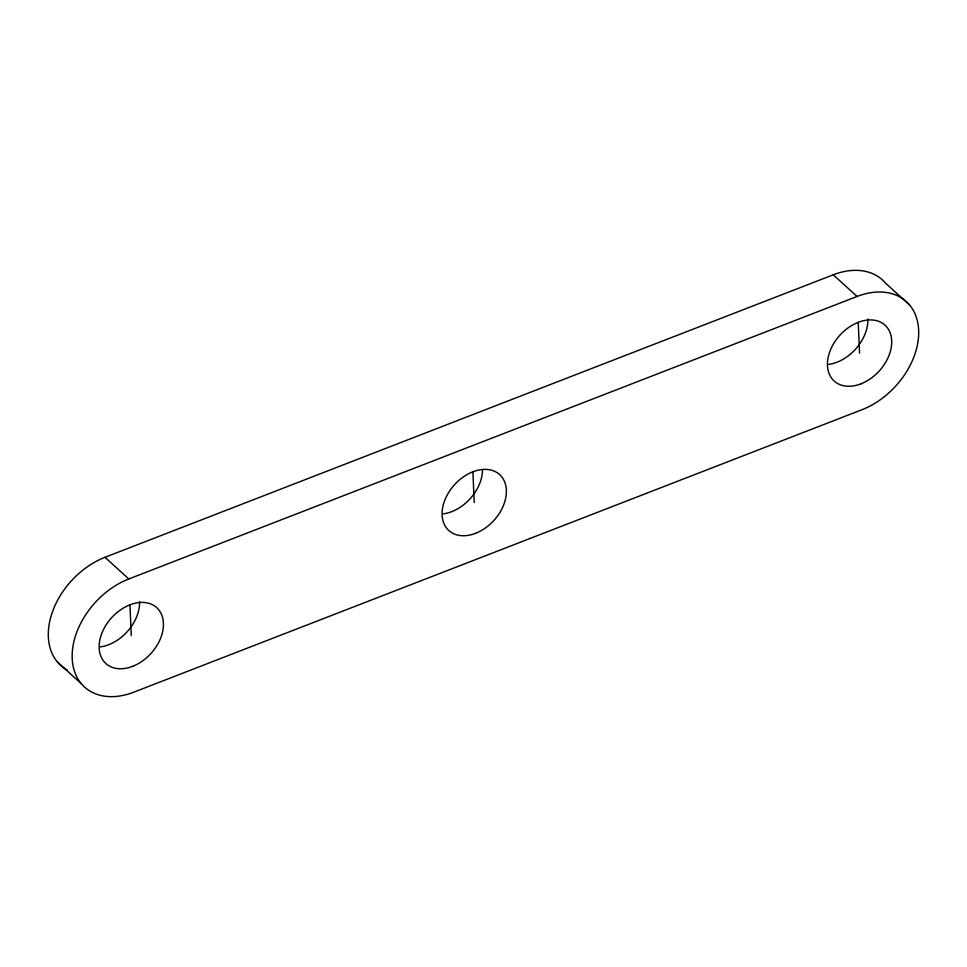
<?xml version="1.0" encoding="UTF-8"?>
<svg xmlns="http://www.w3.org/2000/svg" width="967" height="967" viewBox="0 0 967 967"><rect width="100%" height="100%" fill="white"/><g stroke="black" fill="none" stroke-linecap="round" stroke-linejoin="round"><path stroke-width="1.45" d="M67.4 670.167A69.527 48.93 -47.7 0 1 51.904 613.429A69.527 48.93 -47.7 0 1 104.968 557.306L833.252 274.797A69.527 48.93 -47.7 0 1 885.651 283.258L909.5 304.919M128.804 578.967L857.088 296.458A69.527 48.93 -47.7 0 1 918.65 330.158A69.527 48.93 -47.7 0 1 862.032 409.694L133.748 692.203A69.527 48.93 -47.7 0 1 72.199 658.503A69.527 48.93 -47.7 0 1 128.804 578.967L104.968 557.306M833.252 274.797L857.088 296.458M57.5 662.081L81.349 683.742M858.225 322.313L859.566 353.076M472.887 471.775L474.229 502.55M129.941 604.81L131.282 635.585M867.834 318.965A37.786 26.593 -47.7 0 1 828.707 364.366M139.55 601.462A37.786 26.593 -47.7 0 1 100.423 646.863M482.521 469.781A37.786 26.593 -47.7 0 1 443.37 513.84M860.908 383.851A37.786 26.593 -47.7 0 0 886.703 326.906A37.786 26.593 -47.7 0 0 831.088 348.483A37.786 26.593 -47.7 0 0 860.908 383.851M475.571 533.325A37.786 26.593 -47.7 0 0 501.365 476.38A37.786 26.593 -47.7 0 0 445.751 497.957A37.786 26.593 -47.7 0 0 475.571 533.325M132.624 666.348A37.786 26.593 -47.7 0 0 158.419 609.403A37.786 26.593 -47.7 0 0 102.804 630.98A37.786 26.593 -47.7 0 0 132.624 666.348"/></g></svg>
